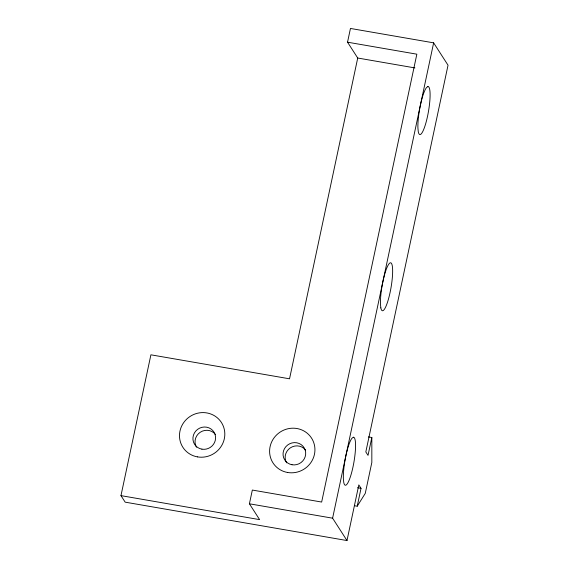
<?xml version="1.0" encoding="UTF-8"?>
<svg xmlns="http://www.w3.org/2000/svg" width="569" height="569" viewBox="0 0 569 569"><rect width="100%" height="100%" fill="white"/><g stroke="black" fill="none" stroke-linecap="round" stroke-linejoin="round"><path stroke-width="0.85" d="M354.629 505.749L357.225 506.197L361.023 488.337L358.819 484.909L346.99 540.55L125.173 502.157L120.969 495.635L150.899 354.814L289.543 378.812L357.723 58.024L347.531 42.191L350.454 28.45L433.635 42.846L448.031 65.207L365.824 451.935L368.029 455.364L371.827 437.504L368.363 436.907M120.969 495.635L259.606 519.625L249.414 503.793L252.337 490.058L321.656 502.05L416.849 54.183L347.531 42.191M346.99 540.55L332.602 518.188L433.635 42.846M357.225 506.197L365.262 493.38L371.834 462.469L371.827 437.504M357.723 58.024L414.915 67.917M357.56 487.74L361.023 488.337M249.414 503.793L332.602 518.188M196.476 447.234A11.458 11.031 -32.8 0 1 200.167 432.305A11.458 11.031 -32.8 0 1 215.423 434.439M286.591 462.832A11.458 11.031 -32.8 0 1 290.282 447.895A11.458 11.031 -32.8 0 1 305.539 450.029M353.335 437.241L351.976 438.237A24.346 4.559 -80.2 0 0 343.377 478.693L343.74 482.363A24.346 4.559 -80.2 0 0 353.029 466.786A24.346 4.559 -80.2 0 0 353.335 437.241M427.867 86.573L426.515 87.569A24.346 4.559 -80.2 0 0 417.916 128.018L418.279 131.688A24.346 4.559 -80.2 0 0 427.568 116.112A24.346 4.559 -80.2 0 0 427.867 86.573M380.832 307.886L380.462 304.216A24.346 4.559 -80.2 0 1 388.563 264.45A24.346 4.559 -80.2 0 1 390.924 288.17A24.346 4.559 -80.2 0 1 380.832 307.886M292.032 464.752A11.458 11.031 -32.8 0 0 305.14 449.93A11.458 11.031 -32.8 0 0 285.93 446.608A11.458 11.031 -32.8 0 0 292.032 464.752M201.917 449.161A11.458 11.031 -32.8 0 0 215.025 434.332A11.458 11.031 -32.8 0 0 195.814 431.01A11.458 11.031 -32.8 0 0 201.917 449.161M287.594 472.483A22.916 22.056 -32.8 0 0 313.818 442.838A22.916 22.056 -32.8 0 0 275.396 436.188A22.916 22.056 -32.8 0 0 287.594 472.483M197.486 456.886A22.916 22.056 -32.8 0 0 223.702 427.241A22.916 22.056 -32.8 0 0 185.281 420.591A22.916 22.056 -32.8 0 0 197.486 456.886"/></g></svg>
